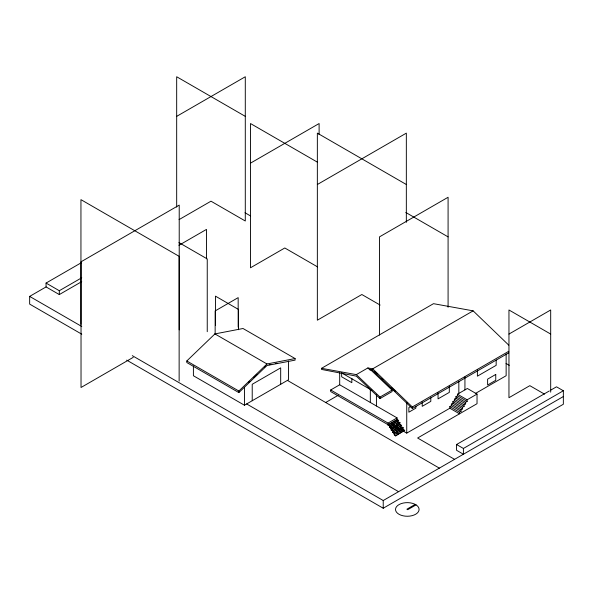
<?xml version="1.0" encoding="UTF-8"?>
<svg xmlns="http://www.w3.org/2000/svg" width="593" height="593" viewBox="0 0 593 593"><rect width="100%" height="100%" fill="white"/><g stroke="black" fill="none" stroke-linecap="round" stroke-linejoin="round"><path stroke-width="0.89" d="M186.802 360.974L214.918 333.918L243.026 328.507L295.084 358.557L295.084 360.129L266.969 365.533L238.853 392.588L186.802 362.538L186.802 360.974L238.853 391.024L238.853 392.588M238.853 391.024L266.969 363.969L295.084 358.557M248.445 382.574L249.779 381.292M253.782 377.437L257.117 374.227M264.456 367.171L265.79 365.881M176.677 116.361L245.294 76.749L245.294 220.996L210.982 201.19L179.071 219.618M250.491 163.149L319.108 123.537L319.108 134.648M81.767 334.185L29.65 304.098L29.65 296.396L46.061 286.923L46.061 283.069L81.33 262.706M46.061 283.069L59.307 290.718L81.752 277.761M46.061 286.923L59.307 294.573L81.752 281.616M178.923 245.309L206.483 229.395L206.483 258.867M317.351 184.512L406.338 133.136L406.338 222.353M133.232 357.349L81.026 387.488L81.026 261.802L179.219 205.111L179.219 329.878M193.407 365.903L193.407 375.747L244.442 405.219L288.472 379.787L288.472 361.004M321.532 368.32L356.319 374.62L367.868 367.949L369.869 369.847L370.38 369.55L392.062 390.098L392.062 391.602L380.002 398.57L356.319 376.132L321.532 369.432L321.532 368.32L433.498 303.675L473.125 310.851L508.787 345.163M330.686 389.979L339.693 384.783L397.065 417.902L397.065 419.896L388.059 425.099L388.059 423.105L330.686 389.979L330.686 391.58L389.579 425.589L398.585 420.385L389.579 425.982L388.059 425.099M367.868 367.949L372.708 368.824L473.125 310.851M325.683 402.506L338.136 395.316M380.002 398.57L380.002 397.058L392.062 390.098M508.957 334.074L550.689 309.976L550.689 392.173M410.415 406.665L408.859 407.561L408.859 412.187L415.863 408.14L415.863 406.294M508.764 352.842L412.328 408.518L412.328 406.954L508.764 351.278M388.059 423.105L397.065 417.902M388.059 424.707L397.065 419.51L398.585 420.385M389.579 427.19L398.585 421.994L400.112 422.876L391.106 428.465L389.579 427.19L391.106 428.072L400.112 422.876M389.579 427.583L394.834 424.551M396.339 423.684L397.836 422.816M391.106 429.68L400.112 424.477L401.639 425.359L392.633 430.948L391.106 429.68L392.633 430.555L401.639 425.359M391.106 430.066L400.112 424.477M477.031 394.071L467.143 399.786L467.143 401.387L457.47 395.805L457.47 394.197L467.358 388.489L477.031 394.071L477.031 403.7L417.62 438.012L454.572 459.345M392.633 432.164L401.639 426.96L403.166 427.842L394.16 433.431L392.633 432.164L394.16 433.046L403.166 427.842M392.633 432.556L394.13 431.689M395.635 430.822L400.89 427.79M455.943 396.687L465.616 402.269L465.616 403.87L455.943 398.288L455.943 396.687L457.47 395.805M454.416 399.171L464.089 404.752L464.089 406.361L454.416 400.772L454.416 399.171L455.943 398.288M394.16 434.647L403.166 429.451L404.685 430.325L395.679 435.922L394.16 434.647L395.679 435.529L404.685 430.325M396.406 433.735L397.91 432.875M399.408 432.008L403.166 429.836L404.685 430.718M452.896 401.654L462.57 407.235L462.57 408.844L452.896 403.255L452.896 401.654L454.416 400.772M451.369 404.137L461.043 409.726L461.043 411.327L451.369 405.745L451.369 404.137L452.896 403.255M449.842 406.62L459.516 412.209L459.516 413.818L449.842 408.236L449.842 406.62L451.369 405.745M449.842 408.229L406.739 433.127L397.955 428.05M475.275 393.552L506.14 375.725L506.14 354.014M465.616 402.269L467.143 401.387M464.089 404.752L465.616 403.87M462.57 407.235L464.089 406.361M461.043 409.726L462.57 408.844M459.516 412.209L461.043 411.327M126.665 360.114L383.226 508.238L563.35 404.241L563.35 390.765L463.407 448.464L463.407 454.238L456.566 450.287L456.566 444.505L549.311 390.965M550.904 390.038L556.501 386.806L563.35 390.765M132.276 355.644L383.226 500.529L563.35 396.539M415.196 504.406L406.887 509.202L407.725 509.683L416.034 504.888M269.096 364.732L270.86 364.399M275.263 363.546L277.027 363.205M371.085 369.691L372.5 369.965M369.869 369.847L372.708 370.395L412.328 408.518M406.338 184.512L317.351 133.136L317.351 320.198L361.841 294.513L380.12 305.061M245.294 116.361L176.677 76.749L176.677 207.113M405.797 212.464L448.086 236.881M317.514 162.23L250.491 123.537L250.491 267.784L284.796 247.978L317.514 266.865M550.689 334.074L508.957 309.976L508.957 397.71L529.823 385.665L544.507 394.137M245.005 212.746L250.609 215.985M506.059 363.457L509.261 365.31M457.47 394.197L467.143 399.786M178.923 242.574L207.246 258.926L207.246 331.687M341.405 372.76L371.841 390.335M456.566 444.505L463.407 448.464M397.065 419.896L398.585 420.778M403.166 428.235L401.639 426.96M391.573 424.358L393.166 425.292M394.76 426.204L396.361 427.138M214.918 333.918L266.969 363.969M287.412 380.41L439.346 468.129M246.644 403.944L398.578 491.671M29.65 296.396L81.767 326.484M356.319 374.62L380.002 397.058M372.708 368.824L412.328 406.954M374.524 371.366L377.155 373.894M381.759 378.319L383.071 379.587M391.617 387.807L395.561 391.602M496.163 360.077L496.163 365.332L477.402 376.162L477.402 370.032M464.934 376.985L464.934 389.875M458.834 381.432L458.834 393.404M449.309 386.251L449.309 392.381L438.049 398.881L438.049 392.751M448.086 307.256L448.086 197.269L379.468 236.881L379.468 335.038M430.807 397.844L430.807 401.365L422.216 406.324L422.216 401.921M406.739 402.358L406.739 433.12M403.166 429.451L403.166 429.836M398.585 421.994L398.585 422.386M395.679 435.529L395.679 435.922M394.16 433.046L394.16 433.431M392.633 430.555L392.633 430.948M391.106 428.072L391.106 428.465M389.579 425.589L389.579 425.982M383.226 500.529L383.226 508.238M376.429 394.945L376.429 405.99M370.329 389.579L370.329 402.469M351.827 378.267L351.827 382.67L341.657 376.8L341.657 372.404M339.693 372.834L339.693 384.783M280.682 384.286L280.682 367.853L252.218 384.286L252.218 400.72M244.442 387.318L244.442 405.212M238.475 329.701L238.475 309.442L215.452 296.144L215.452 325.624M238.171 327.106L238.171 297.627L215.148 310.925L215.148 333.948M179.138 381.106L179.138 256.339L80.945 199.648L80.945 324.415M59.307 290.718L59.307 294.573M495.748 374.45L487.609 379.142L487.609 385.013L495.748 380.313L495.748 374.45M415.641 504.628L414.485 504.043A11.793 6.812 0 0 0 395.79 507.971A11.793 6.812 0 0 0 409.859 516.095A11.793 6.812 0 0 0 416.664 505.303L415.641 504.628"/></g></svg>
